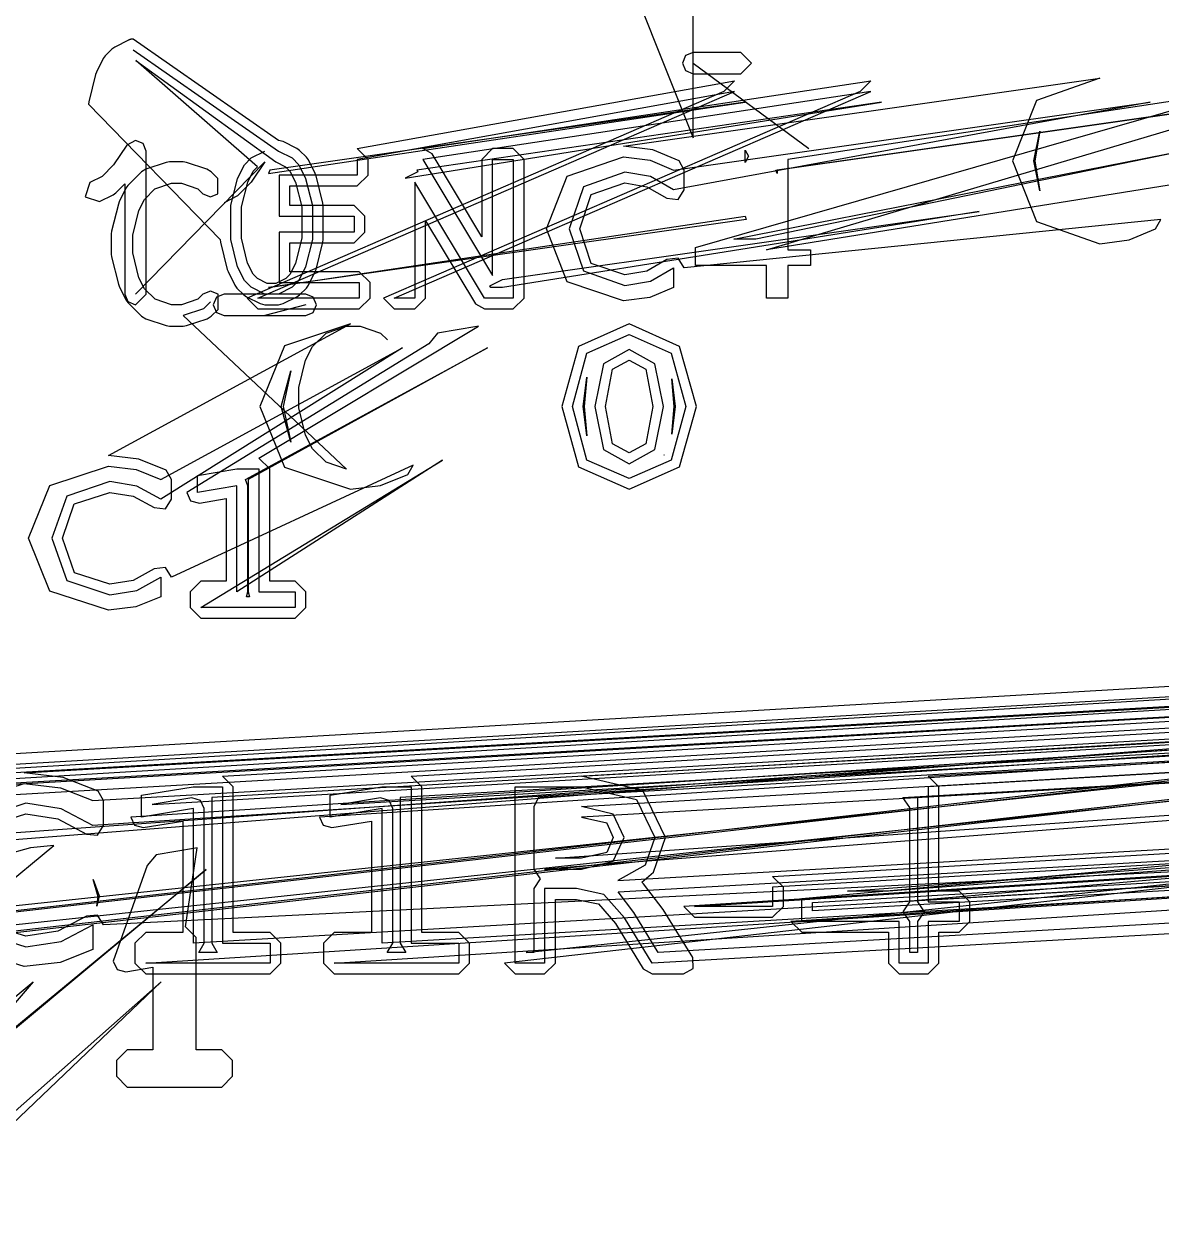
# Model space of a CAD drawing. Extents: x 0 to 334, y -361 to 120.
# Drawn here: x 140.48 to 148.44, y 25.4 to 33.76 of the extents above; entities that cross this region are included whole.
import ezdxf

# ---------------------------------------------------------------- set-up
doc = ezdxf.new("R2010")
doc.units = 0

msp = doc.modelspace()

# ---------------------------------------------------------------- linework, layer by layer
at = {"layer": 'Layer 1'}
for p, q in [((144.734, 34.0373), (145.162, 32.9623)), ((145.162, 32.9623), (145.162, 33.9623)), ((141.20965, 33.645902), (141.11441, 33.598282)), ((141.20971, 33.645929), (141.20965, 33.645902)), ((141.21005, 33.646099), (141.20971, 33.645929)), ((141.2104, 33.64627), (141.21005, 33.646099)), ((141.21075, 33.646436), (141.2104, 33.64627)), ((141.21109, 33.646603), (141.21075, 33.646436)), ((141.21144, 33.646766), (141.21109, 33.646603)), ((141.21179, 33.646929), (141.21144, 33.646766)), ((141.21214, 33.647088), (141.21179, 33.646929)), ((141.21249, 33.647247), (141.21214, 33.647088)), ((141.21284, 33.647403), (141.21249, 33.647247)), ((141.2132, 33.647559), (141.21284, 33.647403)), ((141.21355, 33.647712), (141.2132, 33.647559)), ((141.2139, 33.647863), (141.21355, 33.647712)), ((141.21426, 33.648012), (141.2139, 33.647863)), ((141.21461, 33.648161), (141.21426, 33.648012)), ((141.21497, 33.648305), (141.21461, 33.648161)), ((141.21533, 33.64845), (141.21497, 33.648305)), ((141.21568, 33.648592), (141.21533, 33.64845)), ((141.21604, 33.648733), (141.21568, 33.648592)), ((141.2164, 33.648871), (141.21604, 33.648733)), ((141.21676, 33.649008), (141.2164, 33.648871)), ((141.21712, 33.649142), (141.21676, 33.649008)), ((141.21748, 33.649275), (141.21712, 33.649142)), ((141.21785, 33.649406), (141.21748, 33.649275)), ((141.21821, 33.649536), (141.21785, 33.649406)), ((141.21857, 33.649662), (141.21821, 33.649536)), ((141.21894, 33.649788), (141.21857, 33.649662)), ((141.2193, 33.649912), (141.21894, 33.649788)), ((141.21967, 33.650034), (141.2193, 33.649912)), ((141.22003, 33.650153), (141.21967, 33.650034)), ((141.2204, 33.650271), (141.22003, 33.650153)), ((141.22077, 33.650387), (141.2204, 33.650271)), ((141.22113, 33.650502), (141.22077, 33.650387)), ((141.2215, 33.650613), (141.22113, 33.650502)), ((141.22187, 33.650725), (141.2215, 33.650613)), ((141.22224, 33.650832), (141.22187, 33.650725)), ((141.22261, 33.65094), (141.22224, 33.650832)), ((141.22298, 33.651044), (141.22261, 33.65094)), ((141.22335, 33.651147), (141.22298, 33.651044)), ((141.22372, 33.651247), (141.22335, 33.651147)), ((141.22409, 33.651347), (141.22372, 33.651247)), ((141.22447, 33.651443), (141.22409, 33.651347)), ((141.22484, 33.651539), (141.22447, 33.651443)), ((141.22521, 33.651632), (141.22484, 33.651539)), ((141.22559, 33.651724), (141.22521, 33.651632)), ((141.22596, 33.651813), (141.22559, 33.651724)), ((141.22634, 33.651901), (141.22596, 33.651813)), ((141.22671, 33.651986), (141.22634, 33.651901)), ((141.22709, 33.65207), (141.22671, 33.651986)), ((141.22746, 33.652151), (141.22709, 33.65207)), ((141.22784, 33.652231), (141.22746, 33.652151)), ((141.22822, 33.652309), (141.22784, 33.652231)), ((141.2286, 33.652385), (141.22822, 33.652309)), ((141.22897, 33.652459), (141.2286, 33.652385)), ((141.22935, 33.652531), (141.22897, 33.652459)), ((141.22973, 33.652601), (141.22935, 33.652531)), ((141.23011, 33.652669), (141.22973, 33.652601)), ((141.23049, 33.652735), (141.23011, 33.652669)), ((141.23087, 33.6528), (141.23049, 33.652735)), ((141.23125, 33.652862), (141.23087, 33.6528)), ((141.23163, 33.652923), (141.23125, 33.652862)), ((141.23201, 33.65298), (141.23163, 33.652923)), ((141.23239, 33.653037), (141.23201, 33.65298)), ((141.23277, 33.653091), (141.23239, 33.653037)), ((141.23315, 33.653144), (141.23277, 33.653091)), ((141.23353, 33.653194), (141.23315, 33.653144)), ((141.23392, 33.653244), (141.23353, 33.653194)), ((141.2343, 33.65329), (141.23392, 33.653244)), ((141.23468, 33.653335), (141.2343, 33.65329)), ((141.23506, 33.653377), (141.23468, 33.653335)), ((141.23545, 33.653418), (141.23506, 33.653377)), ((141.23583, 33.653456), (141.23545, 33.653418)), ((141.23621, 33.653494), (141.23583, 33.653456)), ((141.23659, 33.653528), (141.23621, 33.653494)), ((141.23698, 33.653562), (141.23659, 33.653528)), ((141.23736, 33.653592), (141.23698, 33.653562)), ((141.23775, 33.653622), (141.23736, 33.653592)), ((141.23813, 33.653648), (141.23775, 33.653622)), ((141.23851, 33.653674), (141.23813, 33.653648)), ((141.2389, 33.653696), (141.23851, 33.653674)), ((141.23928, 33.653718), (141.2389, 33.653696)), ((141.23967, 33.653736), (141.23928, 33.653718)), ((141.24005, 33.653754), (141.23967, 33.653736)), ((141.24044, 33.653768), (141.24005, 33.653754)), ((141.24082, 33.653782), (141.24044, 33.653768)), ((141.24121, 33.653793), (141.24082, 33.653782)), ((141.24159, 33.653803), (141.24121, 33.653793)), ((141.24198, 33.653809), (141.24159, 33.653803)), ((141.24236, 33.653815), (141.24198, 33.653809)), ((141.24275, 33.653818), (141.24236, 33.653815)), ((141.24313, 33.65382), (141.24275, 33.653818)), ((141.24319, 33.65382), (141.24313, 33.65382)), ((142.2599, 32.944653), (141.24319, 33.65382)), ((141.09492, 33.584233), (141.0473, 33.536614)), ((141.11441, 33.598282), (141.09492, 33.584233)), ((141.24319, 33.57882), (142.26, 32.8696)), ((145.16181, 33.561109), (145.108777, 33.539142)), ((145.496, 33.5611), (145.16181, 33.561109)), ((145.571, 33.4861), (145.496, 33.5611)), ((141.03325, 33.517122), (140.98564, 33.421884)), ((141.0473, 33.536614), (141.03325, 33.517122)), ((141.2609, 33.50382), (142.242, 32.7946)), ((142.11428, 32.760427), (141.2609, 33.50382)), ((145.108777, 33.539142), (145.08681, 33.486109)), ((145.08681, 33.486109), (145.108777, 33.433076)), ((145.16181, 33.486109), (145.972, 32.8873)), ((145.496, 33.4111), (145.571, 33.4861)), ((140.97996, 33.406533), (140.93234, 33.216057)), ((140.98564, 33.421884), (140.97996, 33.406533)), ((144.67469, 32.904948), (148.0097, 33.380452)), ((145.108777, 33.433076), (145.16181, 33.411109)), ((145.16181, 33.411109), (145.496, 33.4111)), ((148.0097, 33.380452), (147.56452, 33.224702)), ((142.812, 32.8873), (145.45131, 33.362874)), ((143.27077, 32.887339), (146.40563, 33.362874)), ((145.45131, 33.362874), (145.37631, 33.287874)), ((146.40563, 33.362874), (146.33063, 33.287874)), ((140.93234, 33.216057), (140.9301, 33.197867)), ((145.37631, 33.287874), (142.041, 31.8403)), ((142.116, 31.8403), (145.45131, 33.287874)), ((142.191, 32.714), (145.52631, 33.212874)), ((145.52631, 33.212874), (142.199, 32.7373)), ((145.45131, 33.287874), (142.812, 32.8123)), ((146.33063, 33.287874), (142.995, 31.8403)), ((143.07, 31.8403), (146.40563, 33.287874)), ((143.14585, 32.681487), (146.48063, 33.212874)), ((146.48063, 33.212874), (143.229, 32.7373)), ((146.40563, 33.287874), (143.271, 32.8123)), ((148.36001, 33.213004), (145.025, 32.5988)), ((145.025, 32.737465), (148.36001, 33.213004)), ((145.18, 32.1964), (148.97361, 33.287874)), ((145.74145, 32.737353), (149.07638, 33.212874)), ((149.07638, 33.212874), (145.751, 32.7373)), ((148.97361, 33.287874), (145.826, 32.8123)), ((147.56452, 33.224702), (147.39706, 32.800895)), ((140.9301, 33.197867), (141.852, 32.2506)), ((145.677, 32.1789), (149.01269, 33.173291)), ((147.67592, 33.147696), (147.67609, 33.147866)), ((147.676, 33.14778), (147.67592, 33.147696)), ((147.67609, 33.147866), (147.676, 33.14778)), ((147.54706, 32.800895), (147.58905, 33.010271)), ((147.58905, 33.010271), (147.55415, 32.800895)), ((147.58905, 33.010271), (147.58905, 33.010271)), ((141.19793, 32.911255), (141.10681, 32.774577)), ((141.25998, 32.944635), (141.19793, 32.911255)), ((141.25965, 32.944582), (141.25998, 32.944635)), ((141.312901, 32.922743), (141.25965, 32.944582)), ((141.335, 32.8696), (141.312901, 32.922743)), ((142.29344, 32.936735), (142.2599, 32.944653)), ((142.38868, 32.889115), (142.29344, 32.936735)), ((142.40817, 32.875066), (142.38868, 32.889115)), ((142.45579, 32.827447), (142.40817, 32.875066)), ((142.887, 32.8123), (142.812, 32.8873)), ((143.33507, 32.850946), (143.27077, 32.887339)), ((143.759, 32.8873), (143.684, 32.8123)), ((143.904, 32.8873), (143.759, 32.8873)), ((143.979, 32.8123), (143.904, 32.8873)), ((144.87972, 32.879019), (144.67469, 32.904948)), ((145.06371, 32.801736), (144.87972, 32.879019)), ((145.448, 32.2539), (148.93769, 32.942034)), ((145.52631, 32.87706), (145.54966, 32.834098)), ((145.52631, 32.791137), (145.52631, 32.87706)), ((148.93769, 32.942034), (145.602, 32.2539)), ((141.26033, 31.869655), (142.165, 32.7947)), ((141.47461, 32.790851), (141.33176, 32.743231)), ((141.335, 31.8696), (141.335, 32.8696)), ((141.49833, 32.7947), (141.47461, 32.790851)), ((141.59317, 32.7947), (141.49833, 32.7947)), ((141.61689, 32.790851), (141.59317, 32.7947)), ((141.75974, 32.743231), (141.61689, 32.790851)), ((142.02224, 32.774414), (142.06986, 32.822033)), ((142.165, 32.7947), (142.06976, 32.651842)), ((142.06986, 32.822033), (142.16509, 32.869653)), ((142.242, 32.7946), (142.31051, 32.760341)), ((142.26, 32.8696), (142.35524, 32.82198)), ((142.35524, 32.82198), (142.40286, 32.774361)), ((142.46984, 32.807955), (142.45579, 32.827447)), ((142.51746, 32.712717), (142.46984, 32.807955)), ((142.812, 32.8123), (142.812, 32.7016)), ((142.887, 32.7016), (142.887, 32.8123)), ((143.271, 32.8123), (143.75923, 31.999149)), ((143.684, 32.2698), (143.33507, 32.850946)), ((143.684, 32.8123), (143.684, 32.2698)), ((143.75923, 31.999149), (143.759, 32.8123)), ((143.759, 32.8123), (143.904, 32.8123)), ((143.904, 32.8123), (143.904, 31.8403)), ((143.979, 31.8403), (143.979, 32.8123)), ((144.28086, 32.694496), (144.67469, 32.829913)), ((144.67469, 32.829913), (144.86054, 32.806476)), ((144.86054, 32.806476), (145.025, 32.737465)), ((145.1, 32.7375), (145.06371, 32.801736)), ((145.54966, 32.834098), (145.52631, 32.791137)), ((145.826, 32.8123), (145.826, 32.1789)), ((147.39706, 32.800895), (147.56445, 32.377152)), ((147.58909, 32.591756), (147.54706, 32.800895)), ((147.55415, 32.800895), (147.58909, 32.591756)), ((141.10681, 32.774577), (141.02543, 32.693196)), ((141.30244, 32.725113), (141.2072, 32.629875)), ((141.33176, 32.743231), (141.30244, 32.725113)), ((141.78906, 32.725113), (141.75974, 32.743231)), ((141.83668, 32.677494), (141.78906, 32.725113)), ((141.97462, 32.679176), (142.02224, 32.774414)), ((142.04538, 32.653032), (142.08388, 32.73002)), ((142.08388, 32.73002), (142.11428, 32.760427)), ((142.199, 32.7373), (142.191, 32.714)), ((142.31051, 32.760341), (142.34092, 32.729934)), ((142.34092, 32.729934), (142.37941, 32.652946)), ((142.40286, 32.774361), (142.45048, 32.679123)), ((142.52314, 32.697366), (142.51746, 32.712717)), ((143.23607, 32.725523), (143.14585, 32.681487)), ((143.229, 32.7373), (143.23607, 32.725523)), ((144.68354, 32.721847), (144.39444, 32.619634)), ((144.86422, 32.691248), (144.68354, 32.721847)), ((145.1, 32.598823), (145.1, 32.7375)), ((145.751, 32.7139), (145.74145, 32.737353)), ((145.751, 32.7373), (145.751, 32.7139)), ((140.94108, 32.65102), (140.90754, 32.550397)), ((141.02543, 32.693196), (140.94108, 32.65102)), ((141.12289, 32.578524), (141.18533, 32.640967)), ((141.18533, 32.640967), (141.185, 31.8696)), ((141.2072, 32.629875), (141.19315, 32.610383)), ((141.39599, 32.606533), (141.5105, 32.644705)), ((141.5105, 32.644705), (141.581, 32.6447)), ((141.581, 32.6447), (141.69551, 32.606528)), ((141.83668, 32.571428), (141.83668, 32.677494)), ((141.927, 32.4887), (141.97462, 32.679176)), ((142.06976, 32.651842), (141.97453, 32.556604)), ((142.002, 32.4795), (142.04538, 32.653032)), ((142.812, 32.7016), (142.265, 32.7016)), ((142.265, 32.7016), (142.265, 32.4139)), ((142.34, 32.4889), (142.34, 32.6266)), ((142.34, 32.6266), (142.812, 32.6266)), ((142.37941, 32.652946), (142.4228, 32.479414)), ((142.45048, 32.679123), (142.4981, 32.488647)), ((142.57076, 32.50689), (142.52314, 32.697366)), ((142.812, 32.6266), (142.887, 32.7016)), ((143.703, 31.8403), (143.21477, 32.653451)), ((143.21477, 32.653451), (143.215, 31.8403)), ((144.13705, 32.325356), (144.28086, 32.694496)), ((144.44797, 32.567127), (144.68354, 32.64687)), ((144.68354, 32.64687), (144.83877, 32.620722)), ((145.025, 32.5988), (144.86422, 32.691248)), ((148.63657, 32.654411), (145.677, 32.1789)), ((140.90754, 32.550397), (141.00816, 32.516856)), ((141.00816, 32.516856), (141.1034, 32.564475)), ((141.1034, 32.564475), (141.12289, 32.578524)), ((141.19315, 32.610383), (141.14553, 32.515145)), ((141.32187, 32.53242), (141.39599, 32.606533)), ((141.69551, 32.606528), (141.73061, 32.571428)), ((141.73061, 32.571428), (141.783645, 32.549459)), ((141.783645, 32.549459), (141.83668, 32.571428)), ((141.97453, 32.556604), (141.87929, 32.508985)), ((144.39444, 32.619634), (144.29414, 32.325363)), ((144.36914, 32.325386), (144.4478, 32.566957)), ((144.4478, 32.566957), (144.44797, 32.567127)), ((144.83877, 32.620722), (144.83896, 32.620652)), ((144.83896, 32.620652), (144.97737, 32.540889)), ((144.97737, 32.540889), (145.057033, 32.531019)), ((145.057033, 32.531019), (145.1, 32.598823)), ((141.13986, 32.499794), (141.09224, 32.309318)), ((141.14553, 32.515145), (141.13986, 32.499794)), ((141.24, 32.2819), (141.28338, 32.455432)), ((141.28338, 32.455432), (141.32187, 32.53242)), ((141.92691, 32.250552), (141.927, 32.4887)), ((142.0012, 32.259785), (142.002, 32.4795)), ((142.789, 32.4889), (142.34, 32.4889)), ((142.4228, 32.479414), (142.423, 32.2598)), ((142.4981, 32.488647), (142.498, 32.2506)), ((142.573, 32.4887), (142.57076, 32.50689)), ((142.5731, 32.250552), (142.573, 32.4887)), ((142.864, 32.4139), (142.789, 32.4889)), ((142.191, 31.9153), (145.52631, 32.414169)), ((145.53431, 32.390869), (142.191, 31.9153)), ((142.265, 32.4139), (142.789, 32.4139)), ((142.789, 32.4139), (142.789, 32.3032)), ((142.864, 32.3032), (142.864, 32.4139)), ((143.29, 31.8403), (143.29, 32.3829)), ((143.29, 32.3829), (143.63893, 31.801754)), ((147.16401, 32.446682), (143.829, 31.9153)), ((143.82915, 31.971113), (147.16401, 32.446682)), ((148.43501, 32.390739), (145.1, 32.0526)), ((145.52631, 32.414169), (145.53431, 32.390869)), ((147.56445, 32.377152), (147.56459, 32.377028)), ((147.56459, 32.377028), (148.0097, 32.221989)), ((148.39858, 32.326415), (148.43501, 32.390739)), ((141.09224, 32.309318), (141.09, 32.291128)), ((141.09, 32.291128), (141.09, 32.1482)), ((142.789, 32.3032), (142.265, 32.3032)), ((142.265, 32.3032), (142.265, 31.951)), ((142.789, 32.2282), (142.864, 32.3032)), ((144.28086, 31.956215), (144.13705, 32.325356)), ((144.29414, 32.325363), (144.39444, 32.031092)), ((144.44789, 32.08373), (144.36914, 32.325386)), ((148.2135, 32.247986), (148.39858, 32.326415)), ((141.2405, 32.157504), (141.24, 32.2819)), ((141.852, 32.2506), (141.85424, 32.23241)), ((141.85424, 32.23241), (141.90186, 32.041934)), ((141.97453, 32.060076), (141.92691, 32.250552)), ((142.04458, 32.086253), (142.0012, 32.259785)), ((142.34, 32.026), (142.34, 32.2282)), ((142.34, 32.2282), (142.789, 32.2282)), ((142.423, 32.2598), (142.37961, 32.086268)), ((142.498, 32.2506), (142.45038, 32.060124)), ((142.52324, 32.041886), (142.57086, 32.232362)), ((142.57086, 32.232362), (142.5731, 32.250552)), ((145.602, 32.2539), (145.448, 32.2539)), ((148.0097, 32.221989), (148.2135, 32.247986)), ((141.09, 32.1482), (141.09224, 32.13001)), ((141.09224, 32.13001), (141.13986, 31.939534)), ((141.28388, 31.983972), (141.2405, 32.157504)), ((145.057033, 32.120404), (144.97737, 32.110534)), ((145.1, 32.0526), (145.057033, 32.120404)), ((145.18, 32.0695), (145.18, 32.1964)), ((145.826, 32.1789), (145.983, 32.1789)), ((145.983, 32.1789), (145.983, 32.0695)), ((141.90186, 32.041934), (141.90754, 32.026583)), ((142.02215, 31.964838), (141.97453, 32.060076)), ((142.08308, 32.009265), (142.04458, 32.086253)), ((142.37961, 32.086268), (142.34112, 32.00928)), ((142.45038, 32.060124), (142.40276, 31.964886)), ((142.51756, 32.026535), (142.52324, 32.041886)), ((144.68354, 32.004553), (144.44789, 32.08373)), ((144.97737, 32.110534), (144.83896, 32.030771)), ((144.86422, 31.960129), (145.025, 32.052577)), ((145.025, 32.052577), (145.025, 31.9152)), ((145.677, 32.0695), (145.18, 32.0695)), ((145.677, 31.8403), (145.677, 32.0695)), ((145.983, 32.0695), (145.826, 32.0695)), ((145.826, 32.0695), (145.826, 31.8403)), ((141.32237, 31.906984), (141.28388, 31.983972)), ((141.90754, 32.026583), (141.95515, 31.931345)), ((142.06977, 31.917219), (142.02215, 31.964838)), ((142.11348, 31.978858), (142.08308, 32.009265)), ((142.182, 31.9446), (142.11348, 31.978858)), ((142.31071, 31.978873), (142.2422, 31.944615)), ((142.34112, 32.00928), (142.31071, 31.978873)), ((142.826, 32.026), (142.34, 32.026)), ((142.40276, 31.964886), (142.35514, 31.917267)), ((142.46994, 31.931297), (142.51756, 32.026535)), ((142.901, 31.951), (142.826, 32.026)), ((143.73893, 31.927077), (143.82915, 31.971113)), ((144.67469, 31.82145), (144.28086, 31.956215)), ((144.39444, 32.031092), (144.68354, 31.92953)), ((144.83877, 32.030701), (144.68354, 32.004553)), ((144.68354, 31.92953), (144.86422, 31.960129)), ((144.83896, 32.030771), (144.83877, 32.030701)), ((141.13986, 31.939534), (141.14553, 31.924183)), ((141.14553, 31.924183), (141.19315, 31.828945)), ((141.185, 31.8696), (141.206967, 31.816567)), ((141.26, 31.7946), (141.335, 31.8696)), ((141.39649, 31.832871), (141.32237, 31.906984)), ((141.784475, 31.88994), (141.73144, 31.867971)), ((141.83751, 31.867971), (141.784475, 31.88994)), ((141.87929, 31.8697), (141.826257, 31.847733)), ((142.451, 31.8697), (141.87929, 31.8697)), ((141.95515, 31.931345), (141.9692, 31.911853)), ((141.9692, 31.911853), (142.01682, 31.864234)), ((142.165, 31.8696), (142.06977, 31.917219)), ((142.2599, 31.869648), (142.165, 31.8696)), ((142.2422, 31.944615), (142.182, 31.9446)), ((142.35514, 31.917267), (142.2599, 31.869648)), ((142.265, 31.951), (142.826, 31.951)), ((142.40827, 31.864186), (142.45589, 31.911805)), ((142.504033, 31.847733), (142.451, 31.8697)), ((142.45589, 31.911805), (142.46994, 31.931297)), ((142.826, 31.951), (142.826, 31.8403)), ((142.901, 31.8403), (142.901, 31.951)), ((143.746, 31.9153), (143.73893, 31.927077)), ((143.829, 31.9153), (143.746, 31.9153)), ((145.025, 31.9152), (144.85906, 31.844887)), ((141.19315, 31.828945), (141.2072, 31.809453)), ((141.206967, 31.816567), (141.26, 31.7946)), ((141.2072, 31.809453), (141.30244, 31.714215)), ((141.511, 31.7947), (141.39649, 31.832871)), ((141.58183, 31.7947), (141.511, 31.7947)), ((141.69634, 31.832871), (141.58183, 31.7947)), ((141.73144, 31.867971), (141.69634, 31.832871)), ((141.78404, 31.814938), (141.73643, 31.767319)), ((141.826257, 31.847733), (141.80429, 31.7947)), ((141.80429, 31.7947), (141.826257, 31.741667)), ((141.83751, 31.761905), (141.83751, 31.867971)), ((142.01682, 31.864234), (142.03631, 31.850185)), ((142.03631, 31.850185), (142.13155, 31.802566)), ((142.041, 31.8403), (142.116, 31.7653)), ((142.826, 31.8403), (142.116, 31.8403)), ((142.13155, 31.802566), (142.16509, 31.794648)), ((142.45072, 31.7947), (142.165, 31.7197)), ((142.16509, 31.794648), (142.26, 31.7946)), ((142.26, 31.7946), (142.29354, 31.802518)), ((142.29354, 31.802518), (142.38878, 31.850137)), ((142.38878, 31.850137), (142.40827, 31.864186)), ((142.526, 31.7947), (142.504033, 31.847733)), ((142.504033, 31.741667), (142.526, 31.7947)), ((142.826, 31.7653), (142.901, 31.8403)), ((142.995, 31.8403), (143.07, 31.7653)), ((143.215, 31.8403), (143.07, 31.8403)), ((143.215, 31.7653), (143.29, 31.8403)), ((143.63893, 31.801754), (143.70323, 31.765361)), ((143.904, 31.8403), (143.703, 31.8403)), ((143.904, 31.7653), (143.979, 31.8403)), ((144.85906, 31.844887), (144.67469, 31.82145)), ((145.826, 31.8403), (145.677, 31.8403)), ((141.30244, 31.714215), (141.33176, 31.696097)), ((141.73643, 31.767319), (141.59357, 31.7197)), ((141.59357, 31.7197), (142.736, 30.6447)), ((141.76057, 31.696168), (141.78989, 31.714286)), ((141.78989, 31.714286), (141.83751, 31.761905)), ((141.826257, 31.741667), (141.87929, 31.7197)), ((141.87929, 31.7197), (142.451, 31.7197)), ((142.116, 31.7653), (142.826, 31.7653)), ((142.451, 31.7197), (142.504033, 31.741667)), ((143.07, 31.7653), (143.215, 31.7653)), ((143.70323, 31.765361), (143.904, 31.7653)), ((141.07119, 30.739948), (142.76367, 31.661662)), ((141.33176, 31.696097), (141.47461, 31.648478)), ((141.47461, 31.648478), (141.49833, 31.644629)), ((141.49833, 31.644629), (141.594, 31.6447)), ((141.594, 31.6447), (141.61772, 31.648549)), ((141.61772, 31.648549), (141.76057, 31.696168)), ((142.124, 30.7223), (143.66072, 31.644084)), ((142.76367, 31.661662), (142.30331, 31.506939)), ((142.59347, 31.597052), (142.73633, 31.644672)), ((142.73633, 31.644672), (142.832, 31.6447)), ((142.832, 31.6447), (142.97486, 31.59708)), ((143.64808, 31.643011), (143.3739, 31.596136)), ((143.66072, 31.644084), (143.64808, 31.643011)), ((144.71446, 31.661662), (144.36064, 31.503541)), ((145.06752, 31.503517), (144.71446, 31.661662)), ((144.71446, 31.661662), (144.71446, 31.661662)), ((142.49824, 31.501814), (142.59347, 31.597052)), ((142.97486, 31.59708), (143.02247, 31.549461)), ((143.3739, 31.596136), (143.31154, 31.522209)), ((144.41953, 31.457105), (144.71446, 31.586662)), ((144.71446, 31.586662), (145.00861, 31.457105)), ((144.71446, 31.586662), (144.71446, 31.586662)), ((143.12848, 31.494214), (141.436, 30.4338)), ((141.436, 30.572465), (143.12848, 31.494214)), ((143.31154, 31.522209), (141.619, 30.4807)), ((142.03015, 30.572292), (143.72241, 31.494084)), ((143.72241, 31.494084), (142.049, 30.5723)), ((142.30331, 31.506939), (142.12877, 31.082105)), ((142.45062, 31.406576), (142.49824, 31.501814)), ((144.36058, 31.503469), (144.24315, 31.082105)), ((144.31815, 31.082105), (144.41953, 31.457105)), ((144.36064, 31.503541), (144.36058, 31.503469)), ((144.71446, 31.482495), (144.53397, 31.382235)), ((144.89494, 31.382235), (144.71446, 31.482495)), ((144.71446, 31.482495), (144.71446, 31.482495)), ((145.00861, 31.457105), (145.11076, 31.082105)), ((145.18576, 31.082105), (145.06752, 31.503517)), ((142.403, 31.2161), (142.45062, 31.406576)), ((142.41936, 31.429982), (142.41953, 31.430147)), ((142.41945, 31.430068), (142.41936, 31.429982)), ((142.41953, 31.430147), (142.41945, 31.430068)), ((144.53397, 31.382235), (144.47406, 31.082105)), ((144.5982, 31.343505), (144.71446, 31.407495)), ((144.71446, 31.407495), (144.83056, 31.343769)), ((144.71446, 31.407495), (144.71446, 31.407495)), ((144.95562, 31.082105), (144.89494, 31.382235)), ((142.27877, 31.082105), (142.34663, 31.331314)), ((142.34663, 31.331314), (142.29236, 31.082105)), ((142.34663, 31.331314), (142.34663, 31.331314)), ((144.39315, 31.082105), (144.41834, 31.287606)), ((144.41834, 31.287606), (144.39906, 31.082105)), ((144.41834, 31.287606), (144.41834, 31.287606)), ((144.54906, 31.082105), (144.5982, 31.343505)), ((144.83056, 31.343769), (144.83089, 31.343216)), ((144.83089, 31.343216), (144.88062, 31.082105)), ((142.40267, 31.073271), (142.403, 31.2161)), ((145.01376, 31.275436), (145.03576, 31.082105)), ((145.03062, 31.082105), (145.01376, 31.275436)), ((145.01376, 31.275436), (145.01376, 31.275436)), ((142.12877, 31.082105), (142.30324, 30.657332)), ((142.34673, 30.833014), (142.27877, 31.082105)), ((142.29236, 31.082105), (142.34673, 30.833014)), ((142.45029, 30.882795), (142.40267, 31.073271)), ((144.24315, 31.082105), (144.36046, 30.660885)), ((144.41953, 30.707105), (144.31815, 31.082105)), ((144.41847, 30.876437), (144.39315, 31.082105)), ((144.39906, 31.082105), (144.41847, 30.876437)), ((144.47406, 31.082105), (144.53397, 30.781975)), ((144.5982, 30.820699), (144.54906, 31.082105)), ((144.88062, 31.082105), (144.83078, 30.820808)), ((144.89494, 30.781975), (144.95562, 31.082105)), ((145.11076, 31.082105), (145.00861, 30.707105)), ((145.03576, 31.082105), (145.01362, 30.888542)), ((145.01362, 30.888542), (145.03062, 31.082105)), ((145.06754, 30.660707), (145.18576, 31.082105)), ((142.49791, 30.787557), (142.45029, 30.882795)), ((142.59314, 30.692319), (142.49791, 30.787557)), ((144.53397, 30.781975), (144.71446, 30.682365)), ((144.71446, 30.757365), (144.5982, 30.820699)), ((144.83067, 30.820626), (144.71446, 30.757365)), ((144.71446, 30.682365), (144.89494, 30.781975)), ((144.83078, 30.820808), (144.83067, 30.820626)), ((141.28319, 30.714204), (141.07119, 30.739948)), ((141.47356, 30.637415), (141.28319, 30.714204)), ((141.717, 29.6753), (143.40881, 30.707756)), ((143.40881, 30.707756), (141.97, 29.786)), ((142.199, 30.6473), (142.124, 30.7223)), ((144.71446, 30.578199), (144.41953, 30.707105)), ((145.00861, 30.707105), (144.71446, 30.578199)), ((144.95921, 30.743324), (144.9591, 30.743142)), ((144.9591, 30.743142), (144.95919, 30.743282)), ((144.95919, 30.743282), (144.95921, 30.743324)), ((144.95921, 30.743324), (144.95921, 30.743324)), ((140.66106, 30.529496), (141.07119, 30.664913)), ((141.07119, 30.664913), (141.26473, 30.641476)), ((141.26473, 30.641476), (141.436, 30.572465)), ((141.511, 30.5725), (141.47356, 30.637415)), ((143.20348, 30.671949), (141.511, 29.8876)), ((141.694, 30.6005), (141.96818, 30.647375)), ((141.96818, 30.647375), (142.124, 30.6473)), ((142.124, 30.6473), (142.124, 29.786)), ((142.199, 29.861), (142.199, 30.6473)), ((142.30324, 30.657332), (142.30337, 30.657213)), ((142.30337, 30.657213), (142.76367, 30.503199)), ((142.736, 30.6447), (142.59314, 30.692319)), ((143.1659, 30.606953), (143.20348, 30.671949)), ((144.36046, 30.660885), (144.36075, 30.660524)), ((144.36075, 30.660524), (144.71446, 30.503199)), ((144.71446, 30.503199), (145.06754, 30.660707)), ((141.0804, 30.556847), (140.77933, 30.454634)), ((141.26857, 30.526248), (141.0804, 30.556847)), ((141.511, 30.433823), (141.511, 30.5725)), ((141.69428, 30.480625), (141.694, 30.6005)), ((142.045, 30.5275), (142.03015, 30.572292)), ((142.049, 30.5723), (142.049, 29.786)), ((142.97437, 30.529006), (143.1659, 30.606953)), ((140.51129, 30.160356), (140.66106, 30.529496)), ((140.77933, 30.454634), (140.67488, 30.160363)), ((140.83178, 30.401051), (141.0804, 30.48187)), ((141.0804, 30.48187), (141.24402, 30.455404)), ((141.24402, 30.455404), (141.24421, 30.455338)), ((141.24421, 30.455338), (141.38953, 30.374957)), ((141.436, 30.4338), (141.26857, 30.526248)), ((141.619, 30.4807), (141.645618, 30.423398)), ((141.97, 30.5275), (141.69428, 30.480625)), ((141.97, 29.786), (141.97, 30.5275)), ((142.04503, 29.785977), (142.045, 30.5275)), ((142.76367, 30.503199), (142.97437, 30.529006)), ((140.74988, 30.160386), (140.83162, 30.400886)), ((140.83162, 30.400886), (140.83178, 30.401051)), ((141.38953, 30.374957), (141.468703, 30.366342)), ((141.468703, 30.366342), (141.511, 30.433823)), ((141.645618, 30.423398), (141.70657, 30.406761)), ((141.70657, 30.406761), (141.89472, 30.438748)), ((141.89472, 30.438748), (141.895, 29.861)), ((140.66106, 29.791215), (140.51129, 30.160356)), ((140.67488, 30.160363), (140.77933, 29.866092)), ((140.8317, 29.919804), (140.74988, 30.160386)), ((141.38953, 29.946466), (141.24421, 29.866085)), ((141.468703, 29.955081), (141.38953, 29.946466)), ((141.511, 29.8876), (141.468703, 29.955081)), ((140.77933, 29.866092), (141.0804, 29.76453)), ((141.0804, 29.839553), (140.8317, 29.919804)), ((141.24402, 29.866019), (141.0804, 29.839553)), ((141.24421, 29.866085), (141.24402, 29.866019)), ((141.26857, 29.795129), (141.436, 29.887577)), ((141.436, 29.887577), (141.436, 29.7502)), ((141.717, 29.861), (141.642, 29.786)), ((141.895, 29.861), (141.717, 29.861)), ((142.377, 29.861), (142.199, 29.861)), ((142.452, 29.786), (142.377, 29.861)), ((141.07119, 29.65645), (140.66106, 29.791215)), ((141.0804, 29.76453), (141.26857, 29.795129)), ((141.642, 29.786), (141.642, 29.6753)), ((142.036, 29.7503), (142.04503, 29.785977)), ((142.049, 29.786), (142.05803, 29.750323)), ((142.124, 29.786), (142.377, 29.786)), ((142.377, 29.786), (142.377, 29.6753)), ((142.452, 29.6753), (142.452, 29.786)), ((137.729, 28.496252), (159.0898, 29.745292)), ((139.474, 28.4963), (160.34104, 29.745292)), ((140.47976, 28.518609), (162.30351, 29.767617)), ((141.436, 29.7502), (141.26319, 29.679887)), ((141.868, 28.4963), (163.48687, 29.745297)), ((142.05803, 29.750323), (142.036, 29.7503)), ((143.188, 28.4963), (164.807, 29.745297)), ((144.3797, 28.496246), (165.74112, 29.745297)), ((146.808, 28.4963), (168.3743, 29.745297)), ((159.0148, 29.670292), (137.192, 27.1868)), ((137.267, 27.1868), (159.0898, 29.670292)), ((159.0898, 29.670292), (137.729, 28.4213)), ((160.26604, 29.670292), (138.443, 27.1868)), ((138.518, 27.1868), (160.34104, 29.670292)), ((160.34104, 29.670292), (139.474, 28.4213)), ((141.26319, 29.679887), (141.07119, 29.65645)), ((163.05017, 29.610766), (141.227, 28.2096)), ((141.642, 29.6753), (141.717, 29.6003)), ((142.377, 29.6753), (141.717, 29.6753)), ((142.377, 29.6003), (142.452, 29.6753)), ((164.37031, 29.610766), (142.547, 28.2096)), ((165.66612, 29.670297), (143.843, 27.1868)), ((145.922, 27.6391), (168.3743, 29.670297)), ((168.3743, 29.670297), (146.808, 28.4213)), ((137.342, 27.2618), (159.1648, 29.595292)), ((159.1648, 29.595292), (137.429, 28.3463)), ((159.29445, 29.53304), (137.471, 27.8202)), ((137.729, 28.284048), (159.29445, 29.53304)), ((138.593, 27.2618), (160.41604, 29.595292)), ((160.41604, 29.595292), (138.686, 28.3463)), ((162.78475, 29.575208), (140.961, 28.1501)), ((140.961, 28.326177), (162.78475, 29.575208)), ((141.377, 28.2981), (163.493, 29.595297)), ((141.717, 29.6003), (142.377, 29.6003)), ((163.493, 29.595297), (141.793, 28.3463)), ((142.697, 28.2981), (164.81313, 29.595297)), ((164.81313, 29.595297), (143.113, 28.3463)), ((143.993, 27.2618), (165.81612, 29.595297)), ((165.81612, 29.595297), (144.081, 28.3463)), ((165.94578, 29.533045), (144.123, 27.8458)), ((144.38, 28.284016), (165.94578, 29.533045)), ((146.63049, 28.34632), (168.45349, 29.595297)), ((168.45349, 29.595297), (146.733, 28.3463)), ((137.546, 27.8952), (159.36945, 29.45804)), ((159.36945, 29.45804), (137.729, 28.209)), ((144.198, 27.9208), (166.02078, 29.458045)), ((166.02078, 29.458045), (144.38, 28.209)), ((146.605, 27.6168), (168.428, 29.524777)), ((146.242, 27.6918), (168.353, 29.307579)), ((168.353, 29.307579), (146.53, 27.6918)), ((145.719, 27.7935), (166.99642, 29.042498)), ((144.63531, 27.76563), (166.45843, 29.014627)), ((166.92142, 28.967498), (145.098, 27.5829)), ((145.173, 27.5829), (166.99642, 28.967498)), ((166.99642, 28.967498), (145.719, 27.7185)), ((144.63749, 27.685165), (166.46111, 28.934216)), ((167.67014, 28.888123), (145.847, 27.4779)), ((145.997, 27.6127), (167.83876, 28.884845)), ((167.91129, 28.865799), (146.605, 27.6168)), ((167.87205, 28.801893), (145.997, 27.5529)), ((162.85975, 28.530931), (141.036, 27.4564)), ((141.331, 27.1868), (163.15455, 28.576407)), ((163.15455, 28.576407), (141.666, 27.3274)), ((142.651, 27.1868), (164.47469, 28.576407)), ((164.47469, 28.576407), (142.986, 27.3274)), ((139.93874, 28.271606), (140.47976, 28.443586)), ((140.75288, 28.486698), (140.47976, 28.518609)), ((140.47976, 28.443586), (140.73507, 28.41382)), ((140.9975, 28.391717), (140.75288, 28.486698)), ((141.943, 28.4213), (141.868, 28.4963)), ((143.263, 28.4213), (143.188, 28.4963)), ((144.80944, 28.394419), (144.3797, 28.496246)), ((166.78517, 28.510851), (144.918, 27.2618)), ((146.883, 28.4213), (146.808, 28.4963)), ((140.73507, 28.41382), (140.961, 28.326177)), ((141.036, 28.3262), (140.9975, 28.391717)), ((141.302, 28.3618), (141.6637, 28.421331)), ((141.30228, 28.209669), (141.302, 28.3618)), ((141.6637, 28.421331), (141.868, 28.4213)), ((141.868, 28.4213), (141.868, 27.3274)), ((141.943, 27.4024), (141.943, 28.4213)), ((142.622, 28.3618), (142.98369, 28.421331)), ((142.62228, 28.209669), (142.622, 28.3618)), ((142.98369, 28.421331), (143.188, 28.4213)), ((143.188, 28.4213), (143.188, 27.3274)), ((143.263, 27.4024), (143.263, 28.4213)), ((143.918, 27.1868), (143.918, 28.4213)), ((143.918, 28.4213), (144.38, 28.4213)), ((144.38, 28.4213), (144.76702, 28.33283)), ((144.96938, 28.065713), (144.80944, 28.394419)), ((166.91942, 28.435851), (144.876, 27.1868)), ((146.808, 28.4213), (146.808, 27.6168)), ((146.883, 27.6918), (146.883, 28.4213)), ((140.49191, 28.306369), (140.09476, 28.176558)), ((140.74014, 28.267508), (140.49191, 28.306369)), ((141.036, 28.150105), (141.036, 28.3262)), ((141.37728, 28.297942), (141.377, 28.2981)), ((141.65389, 28.343215), (141.37728, 28.297942)), ((141.71456, 28.326351), (141.65389, 28.343215)), ((141.741, 28.2692), (141.71456, 28.326351)), ((141.793, 28.3463), (141.793, 27.3274)), ((142.69728, 28.297942), (142.697, 28.2981)), ((142.97389, 28.343215), (142.69728, 28.297942)), ((143.03456, 28.326351), (142.97389, 28.343215)), ((143.061, 28.2692), (143.03456, 28.326351)), ((143.113, 28.3463), (143.113, 27.3274)), ((144.081, 28.3463), (144.04782, 28.284048)), ((144.04782, 28.284048), (144.048, 27.8458)), ((144.60289, 28.228619), (144.38, 28.284016)), ((144.76702, 28.33283), (144.89468, 28.065767)), ((146.68, 28.2758), (146.63049, 28.34632)), ((146.68, 27.616806), (146.68, 28.2758)), ((146.733, 28.3463), (146.733, 27.6168)), ((140.14619, 28.121973), (140.49191, 28.231374)), ((140.49191, 28.231374), (140.71641, 28.196366)), ((140.71641, 28.196366), (140.71659, 28.196305)), ((140.71659, 28.196305), (140.91562, 28.090396)), ((140.961, 28.1501), (140.74014, 28.267508)), ((141.227, 28.2096), (141.25344, 28.152449)), ((141.666, 28.2692), (141.30228, 28.209669)), ((141.666, 27.3274), (141.666, 28.2692)), ((141.74058, 27.32736), (141.741, 28.2692)), ((142.547, 28.2096), (142.57344, 28.152449)), ((142.986, 28.2692), (142.62228, 28.209669)), ((142.986, 27.3274), (142.986, 28.2692)), ((143.06058, 27.32736), (143.061, 28.2692)), ((144.38, 28.209), (144.55832, 28.168284)), ((144.67888, 28.065735), (144.60289, 28.228619)), ((140.994322, 28.082928), (141.036, 28.150105)), ((141.25344, 28.152449), (141.31411, 28.135585)), ((141.31411, 28.135585), (141.59072, 28.180858)), ((141.59072, 28.180858), (141.591, 27.4024)), ((142.57344, 28.152449), (142.63411, 28.135585)), ((142.63411, 28.135585), (142.91072, 28.180858)), ((142.91072, 28.180858), (142.911, 27.4024)), ((144.55832, 28.168284), (144.55914, 28.167684)), ((144.55914, 28.167684), (144.60388, 28.065719)), ((140.91562, 28.090396), (140.994322, 28.082928)), ((144.60388, 28.065719), (144.5583, 27.961489)), ((144.60289, 27.901197), (144.67888, 28.065735)), ((144.89468, 28.065767), (144.82781, 27.87229)), ((144.88429, 27.823238), (144.96938, 28.065713)), ((138.813, 26.460506), (140.68897, 28.011072)), ((140.52504, 27.993345), (140.34017, 27.94263)), ((140.68897, 28.011072), (140.52504, 27.993346)), ((140.52504, 27.993346), (140.52504, 27.993346)), ((140.52504, 27.993346), (140.52504, 27.993345)), ((141.40417, 27.94555), (141.34179, 27.871619)), ((141.67883, 27.992425), (141.40417, 27.94555)), ((141.609, 27.4423), (141.69145, 27.993494)), ((141.69145, 27.993494), (141.67883, 27.992425)), ((144.5583, 27.961489), (144.38, 27.920784)), ((141.34179, 27.871619), (141.104, 27.2006)), ((144.38, 27.920784), (144.198, 27.9208)), ((144.38, 27.8458), (144.60289, 27.901197)), ((144.82781, 27.87229), (144.63531, 27.76563)), ((139.87715, 26.292892), (141.75314, 27.843494)), ((141.75314, 27.843494), (139.896, 26.2929)), ((140.96345, 27.771439), (141.00481, 27.658728)), ((140.99863, 27.650265), (140.96345, 27.771439)), ((140.96345, 27.771439), (140.96345, 27.771439)), ((144.048, 27.8458), (144.09275, 27.777173)), ((144.09275, 27.777173), (144.048, 27.708547)), ((144.123, 27.8458), (144.38, 27.8458)), ((144.80247, 27.753271), (144.88429, 27.823238)), ((145.794, 27.7185), (145.719, 27.7935)), ((144.048, 27.708547), (144.048, 27.2618)), ((144.34511, 27.708525), (144.123, 27.7086)), ((144.123, 27.7086), (144.123, 27.1868)), ((144.5366, 27.668011), (144.34511, 27.708525)), ((144.81448, 27.742084), (144.80247, 27.753271)), ((144.95234, 27.56318), (144.81448, 27.742084)), ((145.719, 27.7185), (145.719, 27.5829)), ((145.794, 27.5829), (145.794, 27.7185)), ((146.53, 27.6918), (146.242, 27.6918)), ((147.024, 27.6918), (146.883, 27.6918)), ((147.099, 27.6168), (147.024, 27.6918)), ((141.00481, 27.658728), (140.98951, 27.586202)), ((140.98951, 27.586202), (140.99863, 27.650265)), ((144.198, 27.1868), (144.198, 27.6336)), ((144.198, 27.6336), (144.345, 27.6336)), ((144.345, 27.6336), (144.49889, 27.603195)), ((144.49889, 27.603195), (144.49929, 27.602963)), ((144.49929, 27.602963), (144.6182, 27.46475)), ((144.68249, 27.503473), (144.5366, 27.668011)), ((144.74651, 27.542442), (144.63749, 27.685165)), ((145.922, 27.4779), (145.922, 27.6391)), ((145.997, 27.5529), (145.997, 27.6127)), ((146.6333, 27.547353), (146.68, 27.616806)), ((146.733, 27.6168), (146.7797, 27.547347)), ((146.808, 27.6168), (147.024, 27.6168)), ((147.024, 27.6168), (147.024, 27.4779)), ((147.099, 27.4779), (147.099, 27.6168)), ((140.994322, 27.523577), (140.91562, 27.516109)), ((141.036, 27.4564), (140.994322, 27.523577)), ((144.918, 27.2618), (144.74651, 27.542442)), ((145.15987, 27.226122), (144.95234, 27.56318)), ((145.098, 27.5829), (145.173, 27.5079)), ((145.719, 27.5829), (145.173, 27.5829)), ((145.719, 27.5079), (145.794, 27.5829)), ((146.68, 27.4779), (146.6333, 27.547353)), ((146.7797, 27.547347), (146.733, 27.477894)), ((140.49191, 27.375131), (140.1461, 27.483788)), ((140.91562, 27.516109), (140.71659, 27.410199)), ((140.74014, 27.338986), (140.961, 27.456395)), ((140.961, 27.456395), (140.961, 27.2819)), ((141.684, 27.3673), (141.609, 27.4423)), ((144.6182, 27.46475), (144.61838, 27.464441)), ((144.61838, 27.464441), (144.81189, 27.147768)), ((144.876, 27.1868), (144.68249, 27.503473)), ((145.173, 27.5079), (145.719, 27.5079)), ((145.847, 27.4779), (145.922, 27.4029)), ((146.605, 27.4779), (145.922, 27.4779)), ((146.605, 27.1868), (146.605, 27.4779)), ((146.68, 27.2618), (146.68, 27.4779)), ((146.733, 27.477894), (146.733, 27.2618)), ((147.024, 27.4779), (146.808, 27.4779)), ((146.808, 27.4779), (146.808, 27.1868)), ((147.024, 27.4029), (147.099, 27.4779)), ((140.09476, 27.42911), (140.49191, 27.300126)), ((140.71641, 27.410139), (140.49191, 27.375131)), ((140.71659, 27.410199), (140.71641, 27.410139)), ((141.331, 27.4024), (141.256, 27.3274)), ((141.591, 27.4024), (141.331, 27.4024)), ((141.684, 26.5809), (141.684, 27.3673)), ((142.203, 27.4024), (141.943, 27.4024)), ((142.278, 27.3274), (142.203, 27.4024)), ((142.651, 27.4024), (142.576, 27.3274)), ((142.911, 27.4024), (142.651, 27.4024)), ((143.523, 27.4024), (143.263, 27.4024)), ((143.598, 27.3274), (143.523, 27.4024)), ((145.922, 27.4029), (146.53, 27.4029)), ((146.53, 27.4029), (146.53, 27.1868)), ((146.883, 27.1868), (146.883, 27.4029)), ((146.883, 27.4029), (147.024, 27.4029)), ((140.47976, 27.162837), (139.93874, 27.333989)), ((140.49191, 27.300126), (140.74014, 27.338986)), ((140.961, 27.2819), (140.73304, 27.192603)), ((141.256, 27.3274), (141.256, 27.1868)), ((141.702, 27.2618), (141.74058, 27.32736)), ((141.793, 27.3274), (141.83158, 27.26184)), ((141.868, 27.3274), (142.203, 27.3274)), ((142.203, 27.3274), (142.203, 27.1868)), ((142.278, 27.1868), (142.278, 27.3274)), ((142.576, 27.3274), (142.576, 27.1868)), ((143.022, 27.2618), (143.06058, 27.32736)), ((143.113, 27.3274), (143.15158, 27.26184)), ((143.188, 27.3274), (143.523, 27.3274)), ((143.523, 27.3274), (143.523, 27.1868)), ((143.598, 27.1868), (143.598, 27.3274)), ((140.73304, 27.192603), (140.47976, 27.162837)), ((141.104, 27.2006), (141.13061, 27.143304)), ((141.256, 27.1868), (141.331, 27.1118)), ((142.203, 27.1868), (141.331, 27.1868)), ((141.83158, 27.26184), (141.702, 27.2618)), ((142.203, 27.1118), (142.278, 27.1868)), ((142.576, 27.1868), (142.651, 27.1118)), ((143.523, 27.1868), (142.651, 27.1868)), ((143.15158, 27.26184), (143.022, 27.2618)), ((143.523, 27.1118), (143.598, 27.1868)), ((143.843, 27.1868), (143.918, 27.1118)), ((144.123, 27.1868), (143.918, 27.1868)), ((144.048, 27.2618), (143.993, 27.2618)), ((144.123, 27.1118), (144.198, 27.1868)), ((145.161472, 27.150224), (145.15987, 27.226122)), ((146.53, 27.1868), (146.605, 27.1118)), ((146.808, 27.1868), (146.605, 27.1868)), ((146.733, 27.2618), (146.68, 27.2618)), ((146.808, 27.1118), (146.883, 27.1868)), ((141.13061, 27.143304), (141.19155, 27.126657)), ((141.19155, 27.126657), (141.3802, 27.158674)), ((141.331, 27.1118), (142.203, 27.1118)), ((141.3802, 27.158674), (141.38, 26.5809)), ((142.651, 27.1118), (143.523, 27.1118)), ((143.918, 27.1118), (144.123, 27.1118)), ((144.81189, 27.147768), (144.87589, 27.111875)), ((144.87589, 27.111875), (145.096, 27.1118)), ((145.096, 27.1118), (145.161472, 27.150224)), ((146.605, 27.1118), (146.808, 27.1118)), ((138.66726, 25.506547), (140.54356, 27.057166)), ((140.54356, 27.057166), (139.21, 25.5066)), ((139.563, 25.3959), (141.4391, 27.057166)), ((141.4391, 27.057166), (139.817, 25.5066)), ((141.201, 26.5809), (141.126, 26.5059)), ((141.38, 26.5809), (141.201, 26.5809)), ((141.863, 26.5809), (141.684, 26.5809)), ((141.938, 26.5059), (141.863, 26.5809)), ((141.126, 26.5059), (141.126, 26.3953)), ((141.938, 26.3953), (141.938, 26.5059)), ((141.126, 26.3953), (141.201, 26.3203)), ((141.863, 26.3203), (141.938, 26.3953)), ((141.201, 26.3203), (141.863, 26.3203))]:
    msp.add_line(p, q, dxfattribs=at)

doc.saveas('drawing.dxf')
